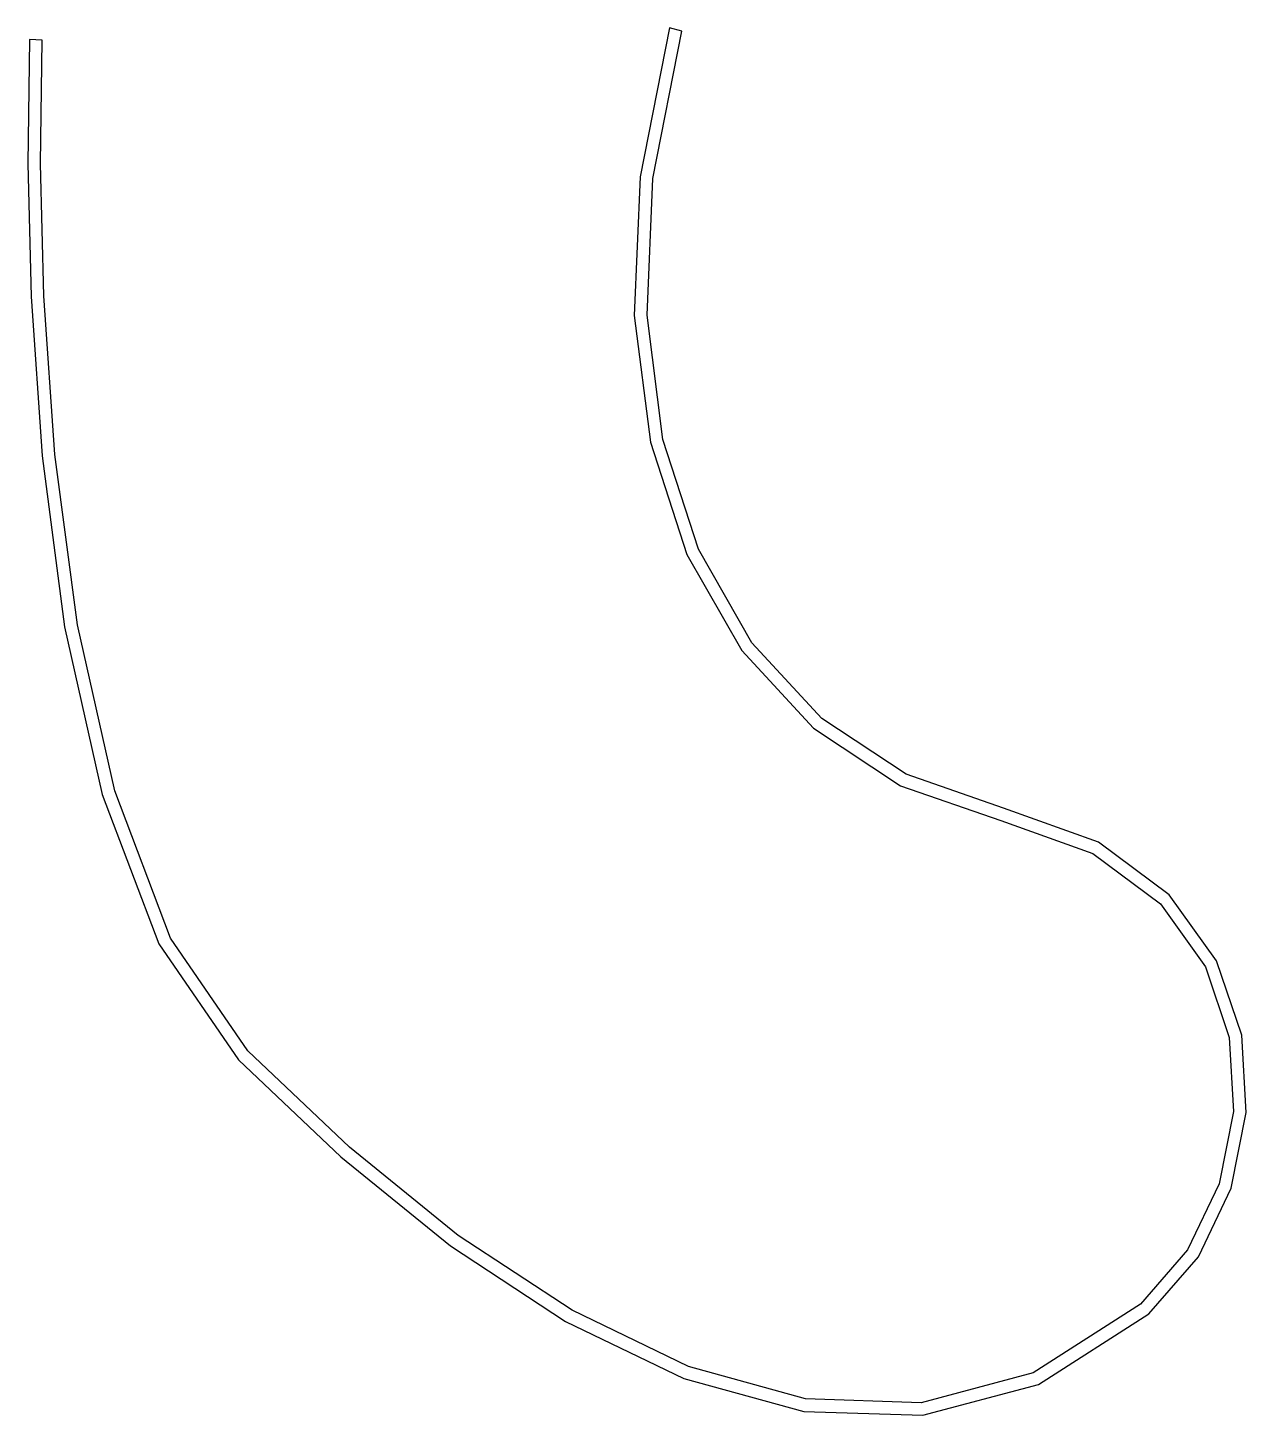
# Model space of a CAD drawing. Extents: x 0 to 95, y 2 to 110.
import ezdxf

# ---------------------------------------------------------------- set-up
doc = ezdxf.new("R2010")
doc.units = 0
doc.layers.add('Layer_1', color=7, linetype='CONTINUOUS')

msp = doc.modelspace()

# ---------------------------------------------------------------- linework, layer by layer
at = {"layer": 'Layer_1', "color": 7}
for p, q in [((49.943715, 109.520596), (47.651182, 97.918954)), ((48.644804, 97.800311), (50.908893, 109.257667)), ((50.908893, 109.257667), (49.943715, 109.520596)), ((0.1348, 108.605578), (0, 98.930546)), ((1.133602, 108.559827), (0.1348, 108.605578)), ((1.000061, 98.925398), (1.133602, 108.559827)), ((0, 98.930546), (0.260962, 88.608079)), ((1.26025, 88.64785), (1.000061, 98.925398)), ((47.651182, 97.918954), (47.196146, 87.117923)), ((48.196367, 87.160525), (48.644804, 97.800311)), ((0.260962, 88.608079), (1.122578, 76.20349)), ((2.118073, 76.299403), (1.26025, 88.64785)), ((47.196146, 87.117923), (48.448381, 77.270998)), ((49.425276, 77.488408), (48.196367, 87.160525)), ((48.448381, 77.270998), (51.277655, 68.531676)), ((52.193224, 68.934063), (49.425276, 77.488408)), ((1.122578, 76.20349), (2.863803, 62.892402)), ((3.8656, 63.062436), (2.118073, 76.299403)), ((51.277655, 68.531676), (55.556212, 61.056112)), ((56.359479, 61.645), (52.193224, 68.934063)), ((2.863803, 62.892402), (5.782005, 49.843124)), ((6.776519, 50.126769), (3.8656, 63.062436)), ((61.79014, 55.763906), (56.359479, 61.645)), ((55.556212, 61.056112), (61.149634, 55.0052)), ((68.357138, 51.433641), (61.79014, 55.763906)), ((61.149634, 55.0052), (67.917701, 50.539547)), ((75.932411, 48.797067), (68.357138, 51.433641)), ((5.782005, 49.843124), (10.191105, 38.225565)), ((11.107994, 38.680535), (6.776519, 50.126769)), ((67.917701, 50.539547), (75.720194, 47.819763)), ((83.335577, 46.131264), (75.932411, 48.797067)), ((75.720194, 47.819763), (82.872145, 45.2585)), ((88.83457, 42.033197), (83.335577, 46.131264)), ((82.872145, 45.2585), (88.137642, 41.346579)), ((88.137642, 41.346579), (91.638727, 36.451005)), ((92.519305, 36.898937), (88.83457, 42.033197)), ((10.191105, 38.225565), (16.405021, 29.209632)), ((17.117192, 29.91188), (11.107994, 38.680535)), ((94.479703, 31.124555), (92.519305, 36.898937)), ((91.638727, 36.451005), (93.497437, 30.938793)), ((93.497437, 30.938793), (93.820042, 25.178231)), ((94.821519, 25.104819), (94.479703, 31.124555)), ((16.405021, 29.209632), (24.370489, 21.654046)), ((25.03382, 22.405567), (17.117192, 29.91188)), ((93.820042, 25.178231), (92.70363, 19.545866)), ((93.659748, 19.226229), (94.821519, 25.104819)), ((24.370489, 21.654046), (32.906713, 14.733384)), ((33.503356, 15.541513), (25.03382, 22.405567)), ((92.70363, 19.545866), (90.256476, 14.421077)), ((91.098181, 13.872409), (93.659748, 19.226229)), ((42.356859, 9.722246), (33.503356, 15.541513)), ((32.906713, 14.733384), (41.857335, 8.852692)), ((90.256476, 14.421077), (86.586853, 10.183313)), ((87.240593, 9.427042), (91.098181, 13.872409)), ((51.425382, 5.350257), (42.356859, 9.722246)), ((86.586853, 10.183313), (78.250435, 4.835625)), ((41.857335, 8.852692), (51.065989, 4.417061)), ((78.659163, 3.937961), (87.240593, 9.427042)), ((51.065989, 4.417061), (60.384662, 1.842066)), ((60.531736, 2.81751), (51.425382, 5.350257)), ((78.250435, 4.835625), (69.519411, 2.513162)), ((69.644785, 1.545986), (78.659163, 3.937961)), ((69.519411, 2.513162), (60.531736, 2.81751)), ((60.384662, 1.842066), (69.644785, 1.545986))]:
    msp.add_line(p, q, dxfattribs=at)

doc.saveas('drawing.dxf')
